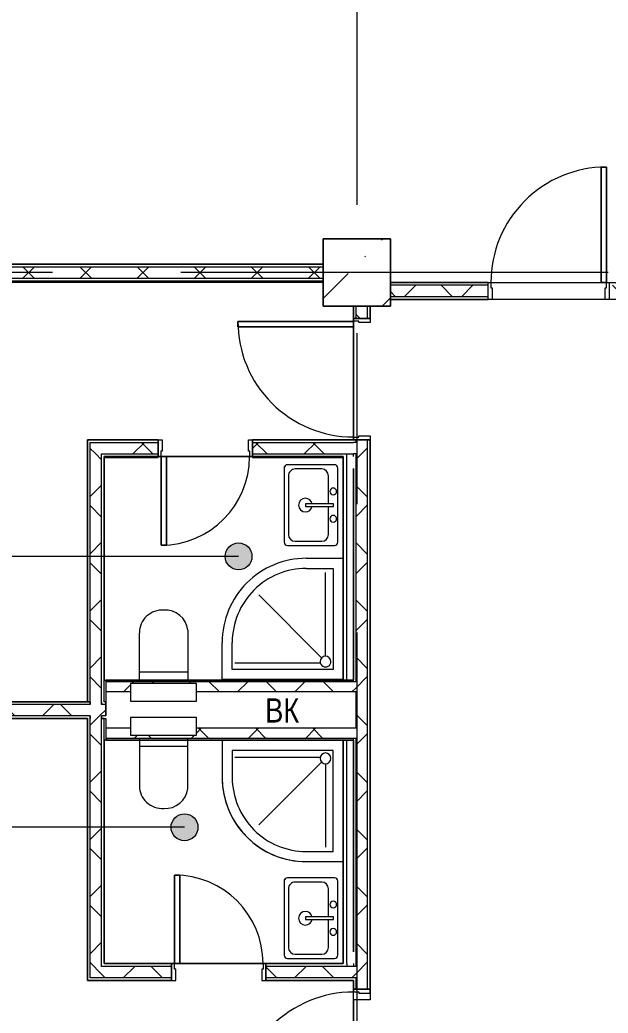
# Model space of a CAD drawing. Header units: millimetres. Extents: x 48966 to 294585, y -43515 to 30344.
# Drawn here: x 61029 to 65399, y 14017 to 21393 of the extents above; entities that cross this region are included whole.
import ezdxf

# ---------------------------------------------------------------- set-up
doc = ezdxf.new("R2010")
doc.units = ezdxf.units.MM
doc.linetypes.add('Осевые', pattern=[6350, 1270, -952.5, 3175, -952.5])
for name, color, linetype, lineweight in [('Двери', 7, 'Continuous', 9), ('Каркас_Импост', 7, 'Continuous', 9), ('Марки помещений', 7, 'Continuous', 9), ('Обобщенные модели', 7, 'Continuous', 9), ('Обобщенные модели-1', 7, 'Continuous', 18), ('Общие ребра', 7, 'Continuous', 9), ('Оси-2', 7, 'Осевые', 9), ('Панель', 7, 'Continuous', 9), ('Перекрытия', 7, 'Continuous', 9), ('Сантехнические приборы', 7, 'Continuous', 9), ('Стены', 7, 'Continuous', 9), ('Стены-1', 7, 'Continuous', 18), ('Типовые аннотации', 7, 'Continuous', 9), ('Штриховка разреза-1', 7, 'Continuous', 9)]:
    doc.layers.add(name, color=color, linetype=linetype, lineweight=lineweight)
doc.styles.add('Arial', font='Arial.ttf', dxfattribs={"width": 0.8, "height": 180})
pattern_1 = [(45, (0, 0), (-212.132, 212.132), []), (135, (0, 0), (-212.132, -212.132), [])]

# ---------------------------------------------------------------- blocks, each defined once
blk = doc.blocks.new('Обобщенные модели 8 - Обобщенные модели 7-1067283-План 4-го этажа на отм_ _8_400')
at = {"layer": 'Обобщенные модели'}
h = blk.add_hatch(dxfattribs=at)
h.set_pattern_fill('FP_7', color=256, style=0, pattern_type=2)
h.set_pattern_definition([(45, (0, 0), (-493.914, 493.914), []), (45, (493.9, 0), (-493.914, 493.914), [873.125, -174.625, 6.706, -167.919])])
h.paths.add_polyline_path([(63781.6, 19267.1), (63781.6, 19767.1), (63281.6, 19767.1), (63281.6, 19267.1)], flags=0)
at = {"layer": 'Обобщенные модели-1'}
for p, q in [((63781.6, 19767.1), (63281.6, 19767.1)), ((63281.6, 19767.1), (63281.6, 19267.1)), ((63781.6, 19267.1), (63781.6, 19767.1)), ((63281.6, 19267.1), (63781.6, 19267.1))]:
    blk.add_line(p, q, dxfattribs=at)
blk = doc.blocks.new('Дверь - Однопольная - ДВ11_21х7-6240709-План 4-го этажа на отм_ _8_400')
at = {"layer": 'Двери'}
for p, q in [((-329, -62.5), (-289, -62.5)), ((-329, -720.5), (-329, -62.5)), ((-289, -62.5), (-289, -720.5)), ((-289, -720.5), (-329, -720.5))]:
    blk.add_line(p, q, dxfattribs=at)
blk.add_arc((-329, -62.5), 658, 270, 0, dxfattribs=at)
at = {"layer": 'Каркас_Импост'}
for p, q in [((-350, 62.5), (-320, 62.5)), ((-350, -62.5), (-350, 62.5)), ((-320, 62.5), (-320, -22.5)), ((320, 62.5), (350, 62.5)), ((320, -22.5), (320, 62.5)), ((350, 62.5), (350, -62.5)), ((-330, -62.5), (-350, -62.5)), ((-330, -22.5), (-330, -62.5)), ((-320, -22.5), (-330, -22.5)), ((330, -22.5), (320, -22.5)), ((330, -62.5), (330, -22.5)), ((350, -62.5), (330, -62.5))]:
    blk.add_line(p, q, dxfattribs=at)
at = {"layer": 'Панель'}
for p, q in [((-289, -62.5), (-329, -62.5)), ((-329, -62.5), (-329, -720.5)), ((-289, -720.5), (-289, -62.5)), ((-329, -720.5), (-289, -720.5))]:
    blk.add_line(p, q, dxfattribs=at)
blk = doc.blocks.new('Дверь - Однопольная - ДВ11_21х7-6240655-План 4-го этажа на отм_ _8_400')
at = {"layer": 'Двери'}
for p, q in [((-289, 720.5), (-329, 720.5)), ((-329, 720.5), (-329, 62.5)), ((-289, 62.5), (-289, 720.5)), ((-329, 62.5), (-289, 62.5))]:
    blk.add_line(p, q, dxfattribs=at)
blk.add_arc((-329, 62.5), 658, 360, 90, dxfattribs=at)
at = {"layer": 'Каркас_Импост'}
for p, q in [((-330, 62.5), (-350, 62.5)), ((-350, 62.5), (-350, -62.5)), ((-330, 22.5), (-330, 62.5)), ((-320, 22.5), (-330, 22.5)), ((-320, -62.5), (-320, 22.5)), ((330, 22.5), (320, 22.5)), ((320, 22.5), (320, -62.5)), ((350, 62.5), (330, 62.5)), ((330, 62.5), (330, 22.5)), ((350, -62.5), (350, 62.5)), ((-350, -62.5), (-320, -62.5)), ((320, -62.5), (350, -62.5))]:
    blk.add_line(p, q, dxfattribs=at)
at = {"layer": 'Панель'}
for p, q in [((-329, 720.5), (-289, 720.5)), ((-329, 62.5), (-329, 720.5)), ((-289, 720.5), (-289, 62.5)), ((-289, 62.5), (-329, 62.5))]:
    blk.add_line(p, q, dxfattribs=at)
blk = doc.blocks.new('Дверь - Однопольная - ДВ17__21х9-7256455-План 4-го этажа на отм_ _8_400')
at = {"layer": 'Двери'}
for p, q in [((-429, -62.5), (-389, -62.5)), ((-429, -920.5), (-429, -62.5)), ((-389, -62.5), (-389, -920.5)), ((-389, -920.5), (-429, -920.5))]:
    blk.add_line(p, q, dxfattribs=at)
blk.add_arc((-429, -62.5), 858, 270, 0, dxfattribs=at)
at = {"layer": 'Каркас_Импост'}
for p, q in [((-450, 62.5), (-420, 62.5)), ((-450, -62.5), (-450, 62.5)), ((-420, 62.5), (-420, -22.5)), ((420, 62.5), (450, 62.5)), ((420, -22.5), (420, 62.5)), ((450, 62.5), (450, -62.5)), ((-430, -62.5), (-450, -62.5)), ((-430, -22.5), (-430, -62.5)), ((-420, -22.5), (-430, -22.5)), ((430, -22.5), (420, -22.5)), ((430, -62.5), (430, -22.5)), ((450, -62.5), (430, -62.5))]:
    blk.add_line(p, q, dxfattribs=at)
at = {"layer": 'Панель'}
for p, q in [((-389, -62.5), (-429, -62.5)), ((-429, -62.5), (-429, -920.5)), ((-389, -920.5), (-389, -62.5)), ((-429, -920.5), (-389, -920.5))]:
    blk.add_line(p, q, dxfattribs=at)
blk = doc.blocks.new('Дверь - Однопольная - ДВ17_21х9-7256458-План 4-го этажа на отм_ _8_400')
at = {"layer": 'Двери'}
for p, q in [((-389, 920.5), (-429, 920.5)), ((-429, 920.5), (-429, 62.5)), ((-389, 62.5), (-389, 920.5)), ((-429, 62.5), (-389, 62.5))]:
    blk.add_line(p, q, dxfattribs=at)
blk.add_arc((-429, 62.5), 858, 360, 90, dxfattribs=at)
at = {"layer": 'Каркас_Импост'}
for p, q in [((-430, 62.5), (-450, 62.5)), ((-450, 62.5), (-450, -62.5)), ((-430, 22.5), (-430, 62.5)), ((-420, 22.5), (-430, 22.5)), ((-420, -62.5), (-420, 22.5)), ((430, 22.5), (420, 22.5)), ((420, 22.5), (420, -62.5)), ((450, 62.5), (430, 62.5)), ((430, 62.5), (430, 22.5)), ((450, -62.5), (450, 62.5)), ((-450, -62.5), (-420, -62.5)), ((420, -62.5), (450, -62.5))]:
    blk.add_line(p, q, dxfattribs=at)
at = {"layer": 'Панель'}
for p, q in [((-429, 920.5), (-389, 920.5)), ((-429, 62.5), (-429, 920.5)), ((-389, 920.5), (-389, 62.5)), ((-389, 62.5), (-429, 62.5))]:
    blk.add_line(p, q, dxfattribs=at)
blk = doc.blocks.new('Душевая кабинка-2D_угловая - Душевая кабинка 900х900-5247438-План 4-го этажа на отм_ _8_400')
at = {"layer": 'Сантехнические приборы'}
for p, q in [((0, 0), (0, 900)), ((0, 900), (900, 900)), ((900, 900), (900, 625)), ((75, 75), (75, 825)), ((75, 825), (825, 825)), ((825, 825), (825, 625)), ((161, 739), (627.6, 272.4)), ((804.7, 775.8), (171, 775.8)), ((132.1, 726.7), (132.1, 106.7)), ((275, 75), (75, 75)), ((275, 0), (0, 0))]:
    blk.add_line(p, q, dxfattribs=at)
for centre, radius, start, end in [((132.1, 766.7), 40, 360, 180), ((132.1, 766.7), 40, 180, 360), ((275, 625), 625, 270, 0), ((275, 625), 625, 270, 0), ((275, 625), 550, 270, 0)]:
    blk.add_arc(centre, radius, start, end, dxfattribs=at)
blk = doc.blocks.new('Унитаз_встраиваемый - Обычный _ Vitra 748-4800 _каркасные_-4815711-План 4-го этажа на отм_ _8_400')
at = {"layer": 'Сантехнические приборы'}
for p, q in [((-180, 371.5), (-180, 0)), ((179.4, 0), (179.4, 351)), ((-180, 60), (179.4, 60)), ((245, -25), (-245, -25)), ((-245, -25), (-245, -155)), ((-180, 0), (179.4, 0)), ((245, -155), (245, -25)), ((-245, -155), (245, -155))]:
    blk.add_line(p, q, dxfattribs=at)
for centre, start, end in [((-11.8, 351), 86.33454, 173.05975), ((9.9, 351), 360, 93.66546)]:
    blk.add_arc(centre, 169.5, start, end, dxfattribs=at)
blk = doc.blocks.new('Душевая кабинка-2D_угловая - Душевая кабинка 900х900-5285486-План 4-го этажа на отм_ _8_400')
at = {"layer": 'Сантехнические приборы'}
for p, q in [((275, 0), (0, 0)), ((0, 0), (0, -900)), ((275, -75), (75, -75)), ((75, -75), (75, -825)), ((132.1, -726.7), (132.1, -106.7)), ((161, -739), (627.6, -272.4)), ((825, -825), (825, -625)), ((900, -900), (900, -625)), ((804.7, -775.8), (171, -775.8)), ((75, -825), (825, -825)), ((0, -900), (900, -900))]:
    blk.add_line(p, q, dxfattribs=at)
for centre, radius, start, end in [((275, -625), 625, 0, 90), ((275, -625), 625, 360, 90), ((275, -625), 550, 360, 90), ((132.1, -766.7), 40, 0, 180), ((132.1, -766.7), 40, 180, 0)]:
    blk.add_arc(centre, radius, start, end, dxfattribs=at)
blk = doc.blocks.new('Унитаз_встраиваемый - Обычный _ Vitra 748-4800 _каркасные_-5137914-План 4-го этажа на отм_ _8_400')
at = {"layer": 'Сантехнические приборы'}
for p, q in [((245, 155), (-245, 155)), ((-245, 155), (-245, 25)), ((245, 25), (245, 155)), ((-245, 25), (245, 25)), ((-180, -371.5), (-180, 0)), ((-180, 0), (179.4, 0)), ((179.4, 0), (179.4, -351)), ((-180, -60), (179.4, -60))]:
    blk.add_line(p, q, dxfattribs=at)
for centre, start, end in [((9.9, -351), 266.33454, 0), ((-11.8, -351), 186.94025, 273.66546)]:
    blk.add_arc(centre, 169.5, start, end, dxfattribs=at)
blk = doc.blocks.new('Раковина-Одиночная-2D - 600 x 400 мм-5281095-План 4-го этажа на отм_ _8_400')
at = {"layer": 'Сантехнические приборы'}
for p, q in [((31.7, 452.1), (31.7, 102.9)), ((31.7, 452.1), (31.7, 102.9)), ((606.3, 477.5), (57.1, 477.5)), ((606.3, 477.5), (57.1, 477.5)), ((549.1, 445.8), (114.2, 445.8)), ((631.7, 102.9), (631.7, 452.1)), ((631.7, 102.9), (631.7, 452.1)), ((63.4, 395), (63.4, 198.2)), ((599.9, 198.2), (599.9, 395)), ((341.2, 318.8), (322.2, 318.8)), ((322.2, 318.8), (322.2, 109.3)), ((341.2, 109.3), (341.2, 318.8)), ((57.1, 77.5), (606.3, 77.5)), ((57.1, 77.5), (606.3, 77.5)), ((114.2, 147.4), (322.2, 147.4)), ((322.2, 109.3), (341.2, 109.3)), ((341.2, 147.4), (549.1, 147.4)), ((131.8, 37.5), (691.8, 37.5))]:
    blk.add_line(p, q, dxfattribs=at)
for centre, radius, start, end in [((57.1, 452.1), 25.4, 90, 180), ((57.1, 452.1), 25.4, 90, 180), ((114.2, 395), 50.8, 90, 180), ((549.1, 395), 50.8, 360, 90), ((606.3, 452.1), 25.4, 0, 90), ((606.3, 452.1), 25.4, 360, 90), ((331.7, 318.8), 50.8, 360, 180), ((331.7, 318.8), 50.8, 180, 259.19308), ((331.7, 318.8), 50.8, 280.80692, 0), ((114.2, 198.2), 50.8, 180, 270), ((549.1, 198.2), 50.8, 270, 0), ((57.1, 102.9), 25.4, 180, 270), ((57.1, 102.9), 25.4, 180, 270), ((230.1, 112.5), 25.4, 360, 180), ((230.1, 112.5), 25.4, 180, 360), ((433.3, 112.5), 25.4, 360, 180), ((433.3, 112.5), 25.4, 180, 360), ((606.3, 102.9), 25.4, 270, 360), ((606.3, 102.9), 25.4, 270, 0)]:
    blk.add_arc(centre, radius, start, end, dxfattribs=at)
blk = doc.blocks.new('Дверь - Однопольная - ДВ11__21х9-6240639-План 4-го этажа на отм_ _8_400')
at = {"layer": 'Двери'}
for p, q in [((-429, -62.5), (-389, -62.5)), ((-429, -920.5), (-429, -62.5)), ((-389, -62.5), (-389, -920.5)), ((-389, -920.5), (-429, -920.5))]:
    blk.add_line(p, q, dxfattribs=at)
blk.add_arc((-429, -62.5), 858, 270, 0, dxfattribs=at)
at = {"layer": 'Каркас_Импост'}
for p, q in [((-450, 62.5), (-420, 62.5)), ((-450, -62.5), (-450, 62.5)), ((-420, 62.5), (-420, -22.5)), ((420, 62.5), (450, 62.5)), ((420, -22.5), (420, 62.5)), ((450, 62.5), (450, -62.5)), ((-430, -62.5), (-450, -62.5)), ((-430, -22.5), (-430, -62.5)), ((-420, -22.5), (-430, -22.5)), ((430, -22.5), (420, -22.5)), ((430, -62.5), (430, -22.5)), ((450, -62.5), (430, -62.5))]:
    blk.add_line(p, q, dxfattribs=at)
at = {"layer": 'Панель'}
for p, q in [((-389, -62.5), (-429, -62.5)), ((-429, -62.5), (-429, -920.5)), ((-389, -920.5), (-389, -62.5)), ((-429, -920.5), (-389, -920.5))]:
    blk.add_line(p, q, dxfattribs=at)

msp = doc.modelspace()

# ---------------------------------------------------------------- hatches: boundary and pattern name
at = {"layer": 'Марки помещений'}
h = msp.add_hatch(color=256, dxfattribs=at)
edge = h.paths.add_edge_path(flags=0)
edge.add_arc((62653.4, 17408.4), 100, 0, 360)
h = msp.add_hatch(color=256, dxfattribs=at)
edge = h.paths.add_edge_path(flags=0)
edge.add_arc((62252.2, 15397.4), 100, 0, 360)
at = {"layer": 'Штриховка разреза-1'}
h = msp.add_hatch(dxfattribs=at)
h.set_pattern_fill('FP_5', color=256, style=0, pattern_type=2)
h.set_pattern_definition(pattern_1)
h.paths.add_polyline_path([(63281.6, 19474.6), (63281.6, 19559.6), (57331.6, 19559.6), (57331.6, 19474.6), (62855.9, 19474.6)], flags=0)
h = msp.add_hatch(dxfattribs=at)
h.set_pattern_fill('FP_5', color=256, style=0, pattern_type=2)
h.set_pattern_definition(pattern_1)
h.paths.add_polyline_path([(70781.6, 19337.1), (70781.6, 19422.1), (66876.6, 19422.1), (66876.6, 19337.1), (70553.5, 19337.1)], flags=0)
h.paths.add_polyline_path([(65976.6, 19337.1), (65976.6, 19422.1), (65406.6, 19422.1), (65406.6, 19337.1)], flags=0)
h.paths.add_polyline_path([(63781.6, 19337.1), (64506.6, 19337.1), (64506.6, 19422.1), (63781.6, 19422.1)], flags=0)
h = msp.add_hatch(dxfattribs=at)
h.set_pattern_fill('FP_5', color=256, style=0, pattern_type=2)
h.set_pattern_definition(pattern_1)
h.paths.add_polyline_path([(63526.6, 13217.1), (63611.6, 13217.1), (63611.6, 13294.6), (63526.6, 13294.6)], flags=0)
h.paths.add_polyline_path([(63526.6, 14194.6), (63611.6, 14194.6), (63611.6, 18274.6), (63526.6, 18274.6), (63526.6, 14279.6)], flags=0)
h.paths.add_polyline_path([(63526.6, 19174.6), (63611.6, 19174.6), (63611.6, 19267.1), (63526.6, 19267.1)], flags=0)
h = msp.add_hatch(dxfattribs=at)
h.set_pattern_fill('FP_5', color=256, style=0, pattern_type=2)
h.set_pattern_definition(pattern_1)
h.paths.add_polyline_path([(63506.6, 18169.6), (63526.6, 18169.6), (63526.6, 18254.6), (62756.6, 18254.6), (62756.6, 18169.6), (63463.6, 18169.6)], flags=0)
h.paths.add_polyline_path([(61551.6, 18169.6), (62056.6, 18169.6), (62056.6, 18254.6), (61551.6, 18254.6)], flags=0)
h = msp.add_hatch(dxfattribs=at)
h.set_pattern_fill('FP_5', color=256, style=0, pattern_type=2)
h.set_pattern_definition(pattern_1)
h.paths.add_polyline_path([(61551.6, 14279.6), (61636.6, 14279.6), (61636.6, 16224.6), (61551.6, 16224.6), (61551.6, 15230.5)], flags=0)
h.paths.add_polyline_path([(61551.6, 16309.6), (61636.6, 16309.6), (61636.6, 18169.6), (61551.6, 18169.6), (61551.6, 16329.6)], flags=0)
h = msp.add_hatch(dxfattribs=at)
h.set_pattern_fill('FP_5', color=256, style=0, pattern_type=2)
h.set_pattern_definition(pattern_1)
h.paths.add_polyline_path([(63463.6, 16402.1), (63526.6, 16402.1), (63526.6, 16477.1), (61666.6, 16477.1), (61666.6, 16402.1), (61851.6, 16402.1), (61851.6, 16464.6), (62341.6, 16464.6), (62341.6, 16402.1), (63261.1, 16402.1)], flags=0)
h = msp.add_hatch(dxfattribs=at)
h.set_pattern_fill('FP_5', color=256, style=0, pattern_type=2)
h.set_pattern_definition(pattern_1)
h.paths.add_polyline_path([(61666.6, 16224.6), (61666.6, 16309.6), (57331.6, 16309.6), (57331.6, 16224.6), (61636.6, 16224.6)], flags=0)
h = msp.add_hatch(dxfattribs=at)
h.set_pattern_fill('FP_5', color=256, style=0, pattern_type=2)
h.set_pattern_definition(pattern_1)
h.paths.add_polyline_path([(63506.6, 16057.1), (63526.6, 16057.1), (63526.6, 16132.1), (62341.6, 16132.1), (62341.6, 16082.1), (61851.6, 16082.1), (61851.6, 16132.1), (61666.6, 16132.1), (61666.6, 16057.1), (63463.6, 16057.1)], flags=0)
h = msp.add_hatch(dxfattribs=at)
h.set_pattern_fill('FP_5', color=256, style=0, pattern_type=2)
h.set_pattern_definition(pattern_1)
h.paths.add_polyline_path([(63506.6, 14279.6), (63526.6, 14279.6), (63526.6, 14364.6), (62856.6, 14364.6), (62856.6, 14279.6), (63261.1, 14279.6)], flags=0)
h.paths.add_polyline_path([(61636.6, 14279.6), (62156.6, 14279.6), (62156.6, 14364.6), (61636.6, 14364.6)], flags=0)

# ---------------------------------------------------------------- linework, layer by layer
at = {"layer": 'Марки помещений'}
for p, q in [((62653.4, 17408.4), (60256.9, 17408.4)), ((62252.2, 15397.4), (60256.9, 15397.4))]:
    msp.add_line(p, q, dxfattribs=at)
for centre in [(62653.4, 17408.4), (62252.2, 15397.4)]:
    msp.add_circle(centre, 100, dxfattribs=at)
at = {"layer": 'Общие ребра'}
for p, q in [((57331.6, 19559.6), (63281.6, 19559.6)), ((57331.6, 19474.6), (63281.6, 19474.6)), ((64506.6, 19422.1), (63781.6, 19422.1)), ((64506.6, 19442.1), (63783.6, 19442.1)), ((64506.6, 19337.1), (63781.6, 19337.1)), ((63506.6, 19267.1), (63506.6, 19174.6)), ((63526.6, 19174.6), (63526.6, 19267.1)), ((63611.6, 19174.6), (63611.6, 19267.1)), ((63631.6, 19174.6), (63631.6, 19265.1)), ((63781.6, 19317.1), (64506.6, 19317.1)), ((62056.6, 18274.6), (61531.6, 18274.6)), ((61551.6, 18254.6), (62056.6, 18254.6)), ((61551.6, 18169.6), (61551.6, 18254.6)), ((63506.6, 18274.6), (62756.6, 18274.6)), ((62756.6, 18254.6), (63506.6, 18254.6)), ((63526.6, 18254.6), (63506.6, 18254.6)), ((63526.6, 18254.6), (63526.6, 18274.6)), ((63611.6, 18169.6), (63611.6, 18274.6)), ((63631.6, 14194.6), (63631.6, 18274.6)), ((61551.6, 18149.6), (61551.6, 18169.6)), ((61551.6, 16329.6), (61551.6, 18149.6)), ((61636.6, 18169.6), (62056.6, 18169.6)), ((61636.6, 18149.6), (61636.6, 18169.6)), ((61636.6, 16329.6), (61636.6, 18149.6)), ((61656.6, 18149.6), (62056.6, 18149.6)), ((61656.6, 18147.6), (61658.6, 18147.6)), ((62056.6, 18149.6), (61658.6, 18149.6)), ((61658.6, 18147.6), (62056.6, 18147.6)), ((62756.6, 18169.6), (63456.6, 18169.6)), ((62756.6, 18149.6), (63431.6, 18149.6)), ((63429.6, 18149.6), (62756.6, 18149.6)), ((62756.6, 18147.6), (63429.6, 18147.6)), ((63429.6, 18147.6), (63431.6, 18147.6)), ((63456.6, 18169.6), (63506.6, 18169.6)), ((63456.6, 18169.6), (63506.6, 18169.6)), ((63456.6, 18149.6), (63456.6, 18169.6)), ((63456.6, 16489.6), (63456.6, 18149.6)), ((63526.6, 18169.6), (63506.6, 18169.6)), ((63506.6, 18149.6), (63506.6, 18169.6)), ((63526.6, 18062.2), (63526.6, 18169.6)), ((63611.6, 18062.2), (63611.6, 18169.6)), ((63526.6, 16477.1), (63526.6, 18062.2)), ((63611.6, 14472.1), (63611.6, 18062.2)), ((63506.6, 16477.1), (61666.6, 16477.1)), ((63506.6, 16477.1), (63506.6, 16489.6)), ((63526.6, 16477.1), (63506.6, 16477.1)), ((61851.6, 16402.1), (61666.6, 16402.1)), ((63506.6, 16402.1), (62341.6, 16402.1)), ((63526.6, 16402.1), (63506.6, 16402.1)), ((63526.6, 16132.1), (63526.6, 16402.1)), ((63526.6, 16402.1), (63526.6, 16132.1)), ((61551.6, 16309.6), (57331.6, 16309.6)), ((61551.6, 16329.6), (61531.6, 16329.6)), ((61531.6, 16329.6), (61551.6, 16329.6)), ((61551.6, 16309.6), (61551.6, 16329.6)), ((61551.6, 16329.6), (61551.6, 16309.6)), ((61636.6, 16329.6), (61636.6, 16309.6)), ((61636.6, 16309.6), (61636.6, 16329.6)), ((61666.6, 16309.6), (61636.6, 16309.6)), ((61666.6, 16309.6), (61666.6, 16329.6)), ((61666.6, 16329.6), (61666.6, 16309.6)), ((61666.6, 16224.6), (61666.6, 16309.6)), ((61666.6, 16309.6), (61666.6, 16224.6)), ((61551.6, 16224.6), (57331.6, 16224.6)), ((61551.6, 16204.6), (61551.6, 16224.6)), ((61551.6, 16224.6), (61551.6, 16204.6)), ((61551.6, 14279.6), (61551.6, 16204.6)), ((61666.6, 16224.6), (61636.6, 16224.6)), ((61636.6, 16224.6), (61636.6, 16204.6)), ((61636.6, 16204.6), (61636.6, 16224.6)), ((61636.6, 16204.6), (61656.6, 16204.6)), ((61656.6, 16204.6), (61636.6, 16204.6)), ((61636.6, 14364.6), (61636.6, 16204.6)), ((61851.6, 16132.1), (61666.6, 16132.1)), ((63506.6, 16132.1), (62341.6, 16132.1)), ((63526.6, 16132.1), (63506.6, 16132.1)), ((63506.6, 16057.1), (61666.6, 16057.1)), ((63456.6, 14384.6), (63456.6, 16044.6)), ((63506.6, 16044.6), (63506.6, 16057.1)), ((63526.6, 16057.1), (63506.6, 16057.1)), ((63526.6, 14472.1), (63526.6, 16057.1)), ((63526.6, 14364.6), (63526.6, 14472.1)), ((63611.6, 14364.6), (63611.6, 14472.1)), ((62156.6, 14384.6), (61663.6, 14384.6)), ((63431.6, 14384.6), (62856.6, 14384.6)), ((63456.6, 14384.6), (63456.6, 14364.6)), ((63506.6, 14384.6), (63506.6, 14364.6)), ((61656.6, 14364.6), (61636.6, 14364.6)), ((62156.6, 14364.6), (61656.6, 14364.6)), ((63456.6, 14364.6), (62856.6, 14364.6)), ((63506.6, 14364.6), (63456.6, 14364.6)), ((63506.6, 14364.6), (63456.6, 14364.6)), ((63526.6, 14364.6), (63506.6, 14364.6)), ((63611.6, 14194.6), (63611.6, 14364.6)), ((61636.6, 14279.6), (61551.6, 14279.6)), ((61551.6, 14259.6), (61656.6, 14259.6)), ((61656.6, 14279.6), (61636.6, 14279.6)), ((62156.6, 14279.6), (61656.6, 14279.6)), ((61656.6, 14259.6), (62156.6, 14259.6)), ((63506.6, 14279.6), (62856.6, 14279.6)), ((62856.6, 14259.6), (63504.6, 14259.6)), ((63526.6, 14279.6), (63506.6, 14279.6)), ((63506.6, 14259.6), (63506.6, 14194.6)), ((63526.6, 14194.6), (63526.6, 14279.6))]:
    msp.add_line(p, q, dxfattribs=at)
at = {"layer": 'Оси-2'}
for p, q in [((63531.6, 25417.1), (63531.6, -41737.8)), ((150171.6, 19517.1), (50565.6, 19517.1))]:
    msp.add_line(p, q, dxfattribs=at)
at = {"layer": 'Перекрытия'}
for p, q in [((63281.6, 19579.6), (63281.6, 19767.1)), ((63281.6, 19767.1), (63781.6, 19767.1)), ((63781.6, 19767.1), (63781.6, 19442.1)), ((57354.1, 19579.6), (63281.6, 19579.6)), ((63281.6, 19442.1), (57331.6, 19442.1)), ((63281.6, 19267.1), (63281.6, 19442.1)), ((63781.6, 19442.1), (65688.6, 19442.1)), ((63506.6, 19267.1), (63281.6, 19267.1)), ((63506.6, 18274.6), (63506.6, 19267.1)), ((63781.6, 19267.1), (63631.6, 19267.1)), ((63631.6, 19267.1), (63631.6, 19174.6)), ((65976.6, 19317.1), (63781.6, 19317.1)), ((63781.6, 19317.1), (63781.6, 19267.1)), ((63631.6, 19174.6), (63506.6, 19174.6)), ((63506.6, 19174.6), (63506.6, 18274.6)), ((61531.6, 16329.6), (61531.6, 18274.6)), ((61531.6, 18274.6), (62056.6, 18274.6)), ((62056.6, 18274.6), (62056.6, 18149.6)), ((62756.6, 18149.6), (62756.6, 18274.6)), ((62756.6, 18274.6), (63506.6, 18274.6)), ((63506.6, 18274.6), (63631.6, 18274.6)), ((63631.6, 18274.6), (63631.6, 14117.1)), ((63431.6, 18149.6), (61656.6, 18149.6)), ((61656.6, 18149.6), (61656.6, 16489.6)), ((62056.6, 18149.6), (62756.6, 18149.6)), ((63431.6, 16489.6), (63431.6, 18149.6)), ((61656.6, 16489.6), (63431.6, 16489.6)), ((57331.6, 16329.6), (61531.6, 16329.6)), ((61531.6, 16204.6), (57331.6, 16204.6)), ((61531.6, 14259.6), (61531.6, 16204.6)), ((63431.6, 16044.6), (61656.6, 16044.6)), ((61656.6, 16044.6), (61656.6, 14384.6)), ((63431.6, 14384.6), (63431.6, 16044.6)), ((61656.6, 14384.6), (63431.6, 14384.6)), ((62855.9, 14384.6), (62156.6, 14384.6)), ((62156.6, 14384.6), (62156.6, 14259.6)), ((62856.6, 14259.6), (62856.6, 14384.6)), ((62156.6, 14259.6), (61531.6, 14259.6)), ((63506.6, 14259.6), (62856.6, 14259.6)), ((63506.6, 13217.1), (63506.6, 14259.6)), ((63631.6, 14117.1), (63506.6, 14117.1)), ((63506.6, 14117.1), (63508.9, 13314.6))]:
    msp.add_line(p, q, dxfattribs=at)
at = {"layer": 'Стены'}
msp.add_arc((61863.3, 20883), 5039.1, 88.25956, 180, dxfattribs=at)
at = {"layer": 'Стены-1'}
for p, q in [((63281.6, 19579.6), (57331.6, 19579.6)), ((63281.6, 19454.6), (63281.6, 19579.6)), ((57331.6, 19454.6), (63281.6, 19454.6)), ((63783.6, 19442.1), (63781.6, 19442.1)), ((63781.6, 19442.1), (63781.6, 19317.1)), ((64506.6, 19317.1), (64506.6, 19442.1)), ((63631.6, 19267.1), (63506.6, 19267.1)), ((63631.6, 19265.1), (63631.6, 19267.1)), ((63506.6, 19174.6), (63631.6, 19174.6)), ((61531.6, 18274.6), (61531.6, 18254.6)), ((61531.6, 18254.6), (61531.6, 18149.6)), ((62056.6, 18149.6), (62056.6, 18274.6)), ((62756.6, 18274.6), (62756.6, 18149.6)), ((63631.6, 18274.6), (63506.6, 18274.6)), ((61531.6, 18149.6), (61531.6, 16329.6)), ((61656.6, 16329.6), (61656.6, 18149.6)), ((61656.6, 18149.6), (61656.6, 18142.6)), ((62056.6, 18142.6), (62056.6, 18149.6)), ((62756.6, 18149.6), (62756.6, 18142.6)), ((63431.6, 18149.6), (63431.6, 16489.6)), ((63431.6, 18142.6), (63431.6, 18149.6)), ((61663.6, 18142.6), (62056.6, 18142.6)), ((62756.6, 18142.6), (63424.6, 18142.6)), ((63506.6, 18062.2), (63506.6, 16489.6)), ((63506.6, 16489.6), (63506.6, 18062.2)), ((63506.6, 16489.6), (61666.6, 16489.6)), ((61666.6, 16489.6), (61666.6, 16329.6)), ((63431.6, 16489.6), (63506.6, 16489.6)), ((61531.6, 16329.6), (57331.6, 16329.6)), ((61666.6, 16329.6), (61656.6, 16329.6)), ((57331.6, 16204.6), (61531.6, 16204.6)), ((61531.6, 16204.6), (61531.6, 14259.6)), ((61656.6, 16204.6), (61666.6, 16204.6)), ((61656.6, 14384.6), (61656.6, 16204.6)), ((61666.6, 16204.6), (61666.6, 16044.6)), ((61666.6, 16044.6), (63506.6, 16044.6)), ((63431.6, 16044.6), (63431.6, 14384.6)), ((63506.6, 16044.6), (63431.6, 16044.6)), ((63506.6, 16044.6), (63506.6, 14472.1)), ((63506.6, 14472.1), (63506.6, 16044.6)), ((61663.6, 14384.6), (61656.6, 14384.6)), ((62156.6, 14259.6), (62156.6, 14384.6)), ((62856.6, 14384.6), (62856.6, 14259.6)), ((61531.6, 14259.6), (61551.6, 14259.6)), ((63504.6, 14259.6), (63506.6, 14259.6)), ((63506.6, 14194.6), (63631.6, 14194.6))]:
    msp.add_line(p, q, dxfattribs=at)

# ---------------------------------------------------------------- block references
at = {"layer": 'Двери'}
for name, p, rotation in [('Дверь - Однопольная - ДВ11__21х9-6240639-План 4-го этажа на отм_ _8_400', (64956.6, 19379.6), 180), ('Дверь - Однопольная - ДВ17__21х9-7256455-План 4-го этажа на отм_ _8_400', (63569.1, 18724.6), 269.9999999999998), ('Дверь - Однопольная - ДВ17_21х9-7256458-План 4-го этажа на отм_ _8_400', (63569.1, 13744.6), 89.99999999999984)]:
    msp.add_blockref(name, p, dxfattribs=dict(at, rotation=rotation))
for name, p in [('Дверь - Однопольная - ДВ11_21х7-6240709-План 4-го этажа на отм_ _8_400', (62406.6, 18212.1)), ('Дверь - Однопольная - ДВ11_21х7-6240655-План 4-го этажа на отм_ _8_400', (62506.6, 14322.1))]:
    msp.add_blockref(name, p, dxfattribs=at)
at = {"layer": 'Обобщенные модели'}
msp.add_blockref('Обобщенные модели 8 - Обобщенные модели 7-1067283-План 4-го этажа на отм_ _8_400', (0, 0), dxfattribs=at)
at = {"layer": 'Сантехнические приборы'}
for name, p, rotation in [('Раковина-Одиночная-2D - 600 x 400 мм-5281095-План 4-го этажа на отм_ _8_400', (63469.1, 17457.8), 90), ('Душевая кабинка-2D_угловая - Душевая кабинка 900х900-5247438-План 4-го этажа на отм_ _8_400', (63431.6, 17394.6), 180), ('Унитаз_встраиваемый - Обычный _ Vitra 748-4800 _каркасные_-5137914-План 4-го этажа на отм_ _8_400', (62096.6, 16489.6), 180), ('Унитаз_встраиваемый - Обычный _ Vitra 748-4800 _каркасные_-4815711-План 4-го этажа на отм_ _8_400', (62096.6, 16057.1), 180), ('Душевая кабинка-2D_угловая - Душевая кабинка 900х900-5285486-План 4-го этажа на отм_ _8_400', (63431.6, 15142.2), 180), ('Раковина-Одиночная-2D - 600 x 400 мм-5281095-План 4-го этажа на отм_ _8_400', (63469.1, 14390.5), 90)]:
    msp.add_blockref(name, p, dxfattribs=dict(at, rotation=rotation))

# ---------------------------------------------------------------- texts
at = {"layer": 'Типовые аннотации', "insert": (62852, 16355.1), "char_height": 180, "width": 307.848, "attachment_point": 1, "style": 'Arial'}
msp.add_mtext('ВК', dxfattribs=at)

doc.saveas('drawing.dxf')
